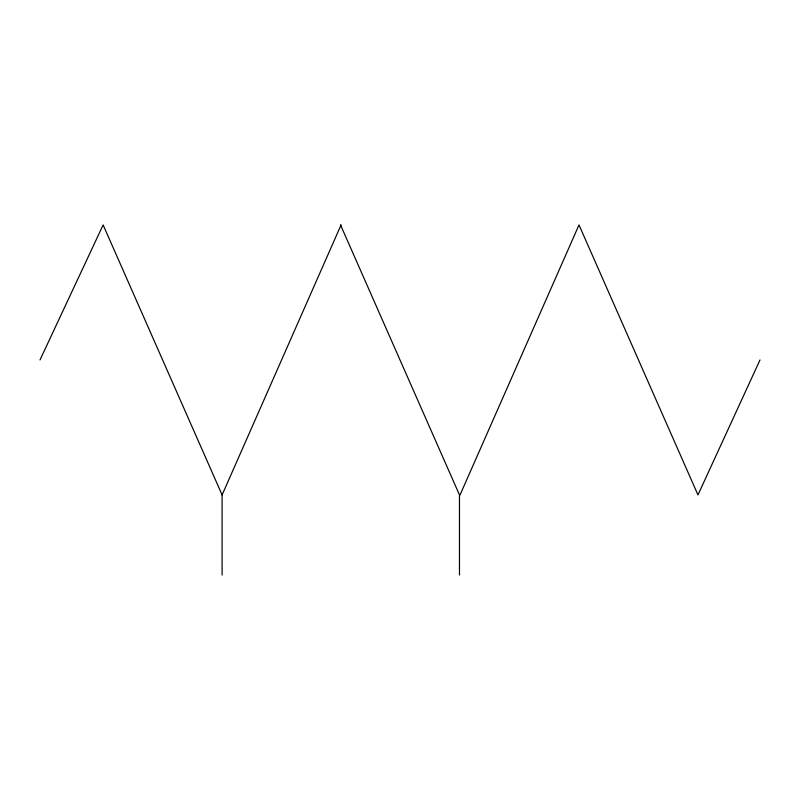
<?xml version="1.0" encoding="UTF-8"?>
<svg xmlns="http://www.w3.org/2000/svg" width="800" height="800" viewBox="0 0 800 800"><rect width="100%" height="100%" fill="white"/><g stroke="black" fill="none" stroke-linecap="round" stroke-linejoin="round"><path stroke-width="1.2" d="M222.1 575.06L222.1 494.94L341.07 224.94M460.04 494.94L579 224.94L697.97 494.94L760 359.94M40 359.94L103.13 224.94L222.1 494.94M340.52 224.94L459.48 494.94L459.48 575.06"/></g></svg>
